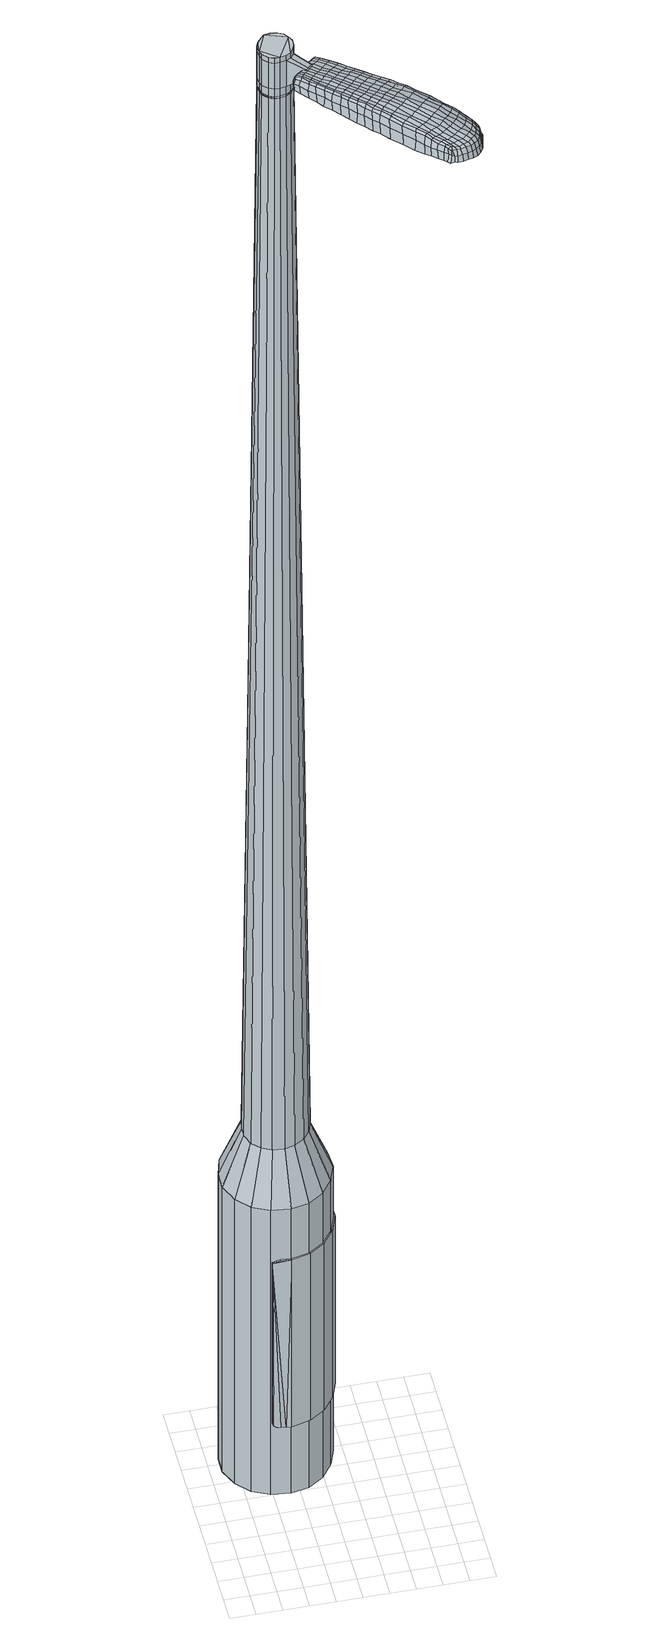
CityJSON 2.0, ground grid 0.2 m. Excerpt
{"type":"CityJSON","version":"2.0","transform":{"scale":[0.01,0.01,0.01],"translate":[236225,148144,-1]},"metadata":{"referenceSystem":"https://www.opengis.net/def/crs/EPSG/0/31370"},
"CityObjects":{
"object1":{"type":"GenericCityObject","attributes":{"cluster":283,"mean_distance_to_centroid":0.177,"new_centroid_x":236225.48,"new_centroid_y":148145.41,"mean_distance_to_camera":11.37,"H1":10.56,"H2":11.65,"Z_final":112.11,"cluster2":-1,"proj_x":236222.28,"proj_y":148148.37,"id_line":53965,"bearing_l":42.71,"distance":4.36,"orientation":"right","G_obj":312.71},"geometry":[{"type":"MultiSurface","lod":"2","boundaries":[[[0,1,2,3]],[[1,4,5,2]],[[4,6,7,5]],[[6,8,9,7]],[[8,10,11,9]],[[10,12,13,11]],[[12,14,15,13]],[[14,16,17,15]],[[16,18,19,17]],[[18,20,21,19]],[[20,22,23,21]],[[22,24,25,23]],[[24,26,27,25]],[[26,28,29,27]],[[28,30,31,29]],[[30,32,33,31]],[[32,34,35,33]],[[34,0,3,35]],[[36,37,38,39]],[[38,40,41,42]],[[41,43,42]],[[42,44,45,46]],[[45,47,46]],[[46,48,49,50]],[[49,51,50]],[[42,46,50,38]],[[50,52,39,38]],[[53,36,39]],[[2,5,7,35]],[[7,9,11,15]],[[11,13,15]],[[15,17,19,23]],[[19,21,23]],[[23,25,27,31]],[[27,29,31]],[[15,23,31,7]],[[31,33,35,7]],[[3,2,35]],[[1,0,54,55]],[[0,34,56,54]],[[34,32,57,56]],[[32,30,58,57]],[[30,28,59,58]],[[28,26,60,59]],[[26,24,61,60]],[[24,22,62,61]],[[22,20,63,62]],[[20,18,64,63]],[[18,16,65,64]],[[16,14,66,65]],[[14,12,67,66]],[[12,10,68,67]],[[10,8,69,68]],[[8,6,70,69]],[[6,4,71,70]],[[4,1,55,71]],[[55,54,72,73]],[[54,56,74,72]],[[56,57,75,74]],[[57,58,76,75]],[[58,59,77,76]],[[59,60,78,77]],[[60,61,79,78]],[[61,62,80,79]],[[62,63,81,80]],[[63,64,82,81]],[[64,65,83,82]],[[65,66,84,83]],[[66,67,85,84]],[[67,68,86,85]],[[68,69,87,86]],[[69,70,88,87]],[[70,71,89,88]],[[71,55,73,89]],[[90,91,92,73]],[[93,94,91,90]],[[95,96,94,93]],[[97,98,96,95]],[[99,100,98,97]],[[101,102,100,99]],[[103,104,102,101]],[[105,106,104,103]],[[107,108,106,105]],[[82,109,108,107]],[[83,110,109,82]],[[111,112,110,83]],[[85,113,112,111]],[[114,115,113,85]],[[116,117,115,114]],[[118,119,117,116]],[[89,120,119,118]],[[73,92,120,89]],[[121,122,123,124]],[[125,121,124,126]],[[127,125,126,128]],[[129,127,128,130]],[[131,129,130,132]],[[133,131,132,134]],[[135,133,134,136]],[[137,135,136,138]],[[139,137,138,140]],[[141,139,140,142]],[[143,141,142,144]],[[145,143,144,146]],[[147,145,146,148]],[[149,147,148,150]],[[151,149,150,152]],[[153,151,152,154]],[[72,90,73]],[[72,74,93,90]],[[74,75,95,93]],[[75,76,97,95]],[[76,77,99,97]],[[77,78,101,99]],[[78,79,103,101]],[[79,80,105,103]],[[80,81,107,105]],[[81,82,107]],[[84,111,83]],[[84,85,111]],[[86,114,85]],[[86,87,116,114]],[[87,88,118,116]],[[88,89,118]],[[155,92,91]],[[156,119,120]],[[156,157,117,119]],[[157,158,115,117]],[[158,113,115]],[[159,112,113]],[[159,110,112]],[[160,108,109]],[[160,161,106,108]],[[161,162,104,106]],[[162,163,102,104]],[[163,164,100,102]],[[164,165,98,100]],[[165,166,96,98]],[[166,167,94,96]],[[167,155,91,94]],[[39,52,153,168]],[[92,155,169,154]],[[53,39,168,122]],[[155,167,123,169]],[[36,53,122,121]],[[167,166,124,123]],[[37,36,121,125]],[[166,165,126,124]],[[38,37,125,127]],[[165,164,128,126]],[[40,38,127,129]],[[164,163,130,128]],[[41,40,129,131]],[[163,162,132,130]],[[43,41,131,133]],[[162,161,134,132]],[[42,43,133,135]],[[161,160,136,134]],[[44,42,135,137]],[[160,109,138,136]],[[45,44,137,139]],[[109,110,140,138]],[[47,45,139,141]],[[110,159,142,140]],[[46,47,141,143]],[[159,113,144,142]],[[48,46,143,145]],[[113,158,146,144]],[[49,48,145,147]],[[158,157,148,146]],[[51,49,147,149]],[[157,156,150,148]],[[50,51,149,151]],[[156,120,152,150]],[[52,50,151,153]],[[120,92,154,152]],[[153,154,170,171]],[[154,169,172,170]],[[169,123,173,172]],[[123,122,174,173]],[[122,168,175,174]],[[168,153,171,175]],[[176,177,178,179]],[[180,176,179,181]],[[176,180,182,183]],[[177,176,183,184]],[[185,186,187,188]],[[189,185,188,190]],[[185,189,191,192]],[[186,185,192,193]],[[194,195,196,197]],[[198,194,197,199]],[[194,198,200,201]],[[195,194,201,202]],[[203,204,205,206]],[[207,203,206,208]],[[203,207,209,210]],[[204,203,210,211]],[[212,213,214,215]],[[216,212,215,217]],[[212,216,218,219]],[[213,212,219,220]],[[221,222,223,224]],[[225,221,224,226]],[[221,225,227,228]],[[222,221,228,229]],[[230,231,232,233]],[[222,230,233,223]],[[230,222,229,234]],[[231,230,234,235]],[[236,237,238,239]],[[231,236,239,232]],[[236,231,235,240]],[[237,236,240,241]],[[242,180,181,243]],[[237,242,243,238]],[[242,237,241,244]],[[180,242,244,182]],[[245,246,247,248]],[[249,245,248,250]],[[245,249,251,252]],[[246,245,252,253]],[[254,255,256,257]],[[246,254,257,247]],[[254,246,253,258]],[[255,254,258,259]],[[260,261,262,263]],[[255,260,263,256]],[[260,255,259,264]],[[261,260,264,265]],[[266,267,268,269]],[[261,266,269,262]],[[266,261,265,270]],[[267,266,270,271]],[[272,177,184,273]],[[267,272,273,268]],[[272,267,271,274]],[[177,272,274,178]],[[275,276,277,278]],[[279,275,278,280]],[[275,279,281,282]],[[276,275,282,283]],[[284,285,286,287]],[[276,284,287,277]],[[284,276,283,288]],[[285,284,288,289]],[[290,291,292,293]],[[285,290,293,286]],[[290,285,289,294]],[[291,290,294,295]],[[296,189,190,297]],[[291,296,297,292]],[[296,291,295,298]],[[189,296,298,191]],[[299,300,301,302]],[[303,299,302,304]],[[299,303,305,306]],[[300,299,306,307]],[[308,309,310,311]],[[300,308,311,301]],[[308,300,307,312]],[[309,308,312,313]],[[314,315,316,317]],[[309,314,317,310]],[[314,309,313,318]],[[315,314,318,319]],[[320,321,322,323]],[[315,320,323,316]],[[320,315,319,324]],[[321,320,324,325]],[[326,186,193,327]],[[321,326,327,322]],[[326,321,325,328]],[[186,326,328,187]],[[329,215,214,330]],[[331,329,330,332]],[[329,331,333,334]],[[215,329,334,217]],[[335,331,332,336]],[[337,335,336,338]],[[335,337,339,340]],[[331,335,340,333]],[[341,337,338,342]],[[343,341,342,344]],[[341,343,345,346]],[[337,341,346,339]],[[347,343,344,348]],[[349,347,348,350]],[[347,349,351,352]],[[343,347,352,345]],[[353,349,350,354]],[[204,353,354,205]],[[353,204,211,355]],[[349,353,355,351]],[[356,357,202,201]],[[358,356,201,200]],[[356,358,359,360]],[[357,356,360,361]],[[362,363,361,360]],[[364,362,360,359]],[[362,364,365,366]],[[363,362,366,367]],[[368,369,367,366]],[[370,368,366,365]],[[368,370,371,372]],[[369,368,372,373]],[[374,375,373,372]],[[376,374,372,371]],[[374,376,209,207]],[[375,374,207,208]],[[377,378,379,380]],[[279,377,380,281]],[[377,279,280,381]],[[378,377,381,382]],[[383,198,199,384]],[[378,383,384,379]],[[383,378,382,385]],[[198,383,385,200]],[[386,387,388,389]],[[225,386,389,227]],[[386,225,226,390]],[[387,386,390,391]],[[392,393,394,395]],[[387,392,395,388]],[[392,387,391,396]],[[393,392,396,397]],[[398,195,202,399]],[[393,398,399,394]],[[398,393,397,400]],[[195,398,400,196]],[[401,402,403,404]],[[183,401,404,184]],[[401,183,182,405]],[[402,401,405,406]],[[407,408,409,410]],[[402,407,410,403]],[[407,402,406,411]],[[408,407,411,412]],[[413,206,205,414]],[[408,413,414,409]],[[413,408,412,415]],[[206,413,415,208]],[[416,417,418,419]],[[188,416,419,190]],[[416,188,187,420]],[[417,416,420,421]],[[422,210,209,423]],[[417,422,423,418]],[[422,417,421,424]],[[210,422,424,211]],[[425,426,427,428]],[[303,425,428,305]],[[425,303,304,429]],[[426,425,429,430]],[[431,216,217,432]],[[426,431,432,427]],[[431,426,430,433]],[[216,431,433,218]],[[434,435,436,437]],[[249,434,437,251]],[[434,249,250,438]],[[435,434,438,439]],[[440,441,442,443]],[[435,440,443,436]],[[440,435,439,444]],[[441,440,444,445]],[[446,213,220,447]],[[441,446,447,442]],[[446,441,445,448]],[[213,446,448,214]],[[449,450,439,438]],[[248,449,438,250]],[[449,248,247,451]],[[450,449,451,452]],[[453,454,445,444]],[[450,453,444,439]],[[453,450,452,455]],[[454,453,455,456]],[[457,330,214,448]],[[454,457,448,445]],[[457,454,456,458]],[[330,457,458,332]],[[459,460,461,462]],[[306,459,462,307]],[[459,306,305,428]],[[460,459,428,427]],[[463,334,333,464]],[[460,463,464,461]],[[463,460,427,432]],[[334,463,432,217]],[[465,466,452,451]],[[257,465,451,247]],[[465,257,256,467]],[[466,465,467,468]],[[469,470,456,455]],[[466,469,455,452]],[[469,466,468,471]],[[470,469,471,472]],[[473,336,332,458]],[[470,473,458,456]],[[473,470,472,474]],[[336,473,474,338]],[[475,476,477,478]],[[312,475,478,313]],[[475,312,307,462]],[[476,475,462,461]],[[479,340,339,480]],[[476,479,480,477]],[[479,476,461,464]],[[340,479,464,333]],[[481,482,468,467]],[[263,481,467,256]],[[481,263,262,483]],[[482,481,483,484]],[[485,486,472,471]],[[482,485,471,468]],[[485,482,484,487]],[[486,485,487,488]],[[489,342,338,474]],[[486,489,474,472]],[[489,486,488,490]],[[342,489,490,344]],[[491,492,493,494]],[[318,491,494,319]],[[491,318,313,478]],[[492,491,478,477]],[[495,346,345,496]],[[492,495,496,493]],[[495,492,477,480]],[[346,495,480,339]],[[497,498,484,483]],[[269,497,483,262]],[[497,269,268,499]],[[498,497,499,500]],[[501,502,488,487]],[[498,501,487,484]],[[501,498,500,503]],[[502,501,503,504]],[[505,348,344,490]],[[502,505,490,488]],[[505,502,504,506]],[[348,505,506,350]],[[507,508,509,510]],[[324,507,510,325]],[[507,324,319,494]],[[508,507,494,493]],[[511,352,351,512]],[[508,511,512,509]],[[511,508,493,496]],[[352,511,496,345]],[[513,514,500,499]],[[273,513,499,268]],[[513,273,184,404]],[[514,513,404,403]],[[515,516,504,503]],[[514,515,503,500]],[[515,514,403,410]],[[516,515,410,409]],[[517,354,350,506]],[[516,517,506,504]],[[517,516,409,414]],[[354,517,414,205]],[[518,519,421,420]],[[328,518,420,187]],[[518,328,325,510]],[[519,518,510,509]],[[520,355,211,424]],[[519,520,424,421]],[[520,519,509,512]],[[355,520,512,351]],[[521,522,382,381]],[[278,521,381,280]],[[521,278,277,523]],[[522,521,523,524]],[[525,358,200,385]],[[522,525,385,382]],[[525,522,524,526]],[[358,525,526,359]],[[527,528,529,530]],[[228,527,530,229]],[[527,228,227,389]],[[528,527,389,388]],[[531,532,533,534]],[[528,531,534,529]],[[531,528,388,395]],[[532,531,395,394]],[[535,357,361,536]],[[532,535,536,533]],[[535,532,394,399]],[[357,535,399,202]],[[537,538,524,523]],[[287,537,523,277]],[[537,287,286,539]],[[538,537,539,540]],[[541,364,359,526]],[[538,541,526,524]],[[541,538,540,542]],[[364,541,542,365]],[[543,544,545,546]],[[234,543,546,235]],[[543,234,229,530]],[[544,543,530,529]],[[547,548,549,550]],[[544,547,550,545]],[[547,544,529,534]],[[548,547,534,533]],[[551,363,367,552]],[[548,551,552,549]],[[551,548,533,536]],[[363,551,536,361]],[[553,554,540,539]],[[293,553,539,286]],[[553,293,292,555]],[[554,553,555,556]],[[557,370,365,542]],[[554,557,542,540]],[[557,554,556,558]],[[370,557,558,371]],[[559,560,561,562]],[[240,559,562,241]],[[559,240,235,546]],[[560,559,546,545]],[[563,564,565,566]],[[560,563,566,561]],[[563,560,545,550]],[[564,563,550,549]],[[567,369,373,568]],[[564,567,568,565]],[[567,564,549,552]],[[369,567,552,367]],[[569,570,556,555]],[[297,569,555,292]],[[569,297,190,419]],[[570,569,419,418]],[[571,376,371,558]],[[570,571,558,556]],[[571,570,418,423]],[[376,571,423,209]],[[572,573,406,405]],[[244,572,405,182]],[[572,244,241,562]],[[573,572,562,561]],[[574,575,412,411]],[[573,574,411,406]],[[574,573,561,566]],[[575,574,566,565]],[[576,375,208,415]],[[575,576,415,412]],[[576,575,565,568]],[[375,576,568,373]],[[577,578,579,580]],[[580,579,581,582]],[[583,581,579,584]],[[584,579,578,585]],[[586,587,588,589]],[[589,588,590,591]],[[592,590,588,593]],[[593,588,587,594]],[[595,596,597,598]],[[598,597,599,600]],[[601,599,597,602]],[[602,597,596,603]],[[604,605,606,607]],[[607,606,608,609]],[[610,608,606,611]],[[611,606,605,612]],[[613,614,615,616]],[[616,615,617,618]],[[619,617,615,620]],[[620,615,614,621]],[[622,623,624,625]],[[625,624,626,627]],[[628,626,624,629]],[[629,624,623,630]],[[631,632,633,634]],[[634,633,623,622]],[[630,623,633,635]],[[635,633,632,636]],[[637,638,639,640]],[[640,639,632,631]],[[636,632,639,641]],[[641,639,638,642]],[[582,581,643,644]],[[644,643,638,637]],[[642,638,643,645]],[[645,643,581,583]],[[646,647,648,649]],[[649,648,650,651]],[[652,650,648,653]],[[653,648,647,654]],[[655,656,657,658]],[[658,657,647,646]],[[654,647,657,659]],[[659,657,656,660]],[[661,662,663,664]],[[664,663,656,655]],[[660,656,663,665]],[[665,663,662,666]],[[667,668,669,670]],[[670,669,662,661]],[[666,662,669,671]],[[671,669,668,672]],[[585,578,673,674]],[[674,673,668,667]],[[672,668,673,675]],[[675,673,578,577]],[[676,677,678,679]],[[679,678,680,681]],[[682,680,678,683]],[[683,678,677,684]],[[685,686,687,688]],[[688,687,677,676]],[[684,677,687,689]],[[689,687,686,690]],[[691,692,693,694]],[[694,693,686,685]],[[690,686,693,695]],[[695,693,692,696]],[[591,590,697,698]],[[698,697,692,691]],[[696,692,697,699]],[[699,697,590,592]],[[700,701,702,703]],[[703,702,704,705]],[[706,704,702,707]],[[707,702,701,708]],[[709,710,711,712]],[[712,711,701,700]],[[708,701,711,713]],[[713,711,710,714]],[[715,716,717,718]],[[718,717,710,709]],[[714,710,717,719]],[[719,717,716,720]],[[721,722,723,724]],[[724,723,716,715]],[[720,716,723,725]],[[725,723,722,726]],[[594,587,727,728]],[[728,727,722,721]],[[726,722,727,729]],[[729,727,587,586]],[[613,616,730,731]],[[731,730,732,733]],[[734,732,730,735]],[[735,730,616,618]],[[733,732,736,737]],[[737,736,738,739]],[[740,738,736,741]],[[741,736,732,734]],[[739,738,742,743]],[[743,742,744,745]],[[746,744,742,747]],[[747,742,738,740]],[[745,744,748,749]],[[749,748,750,751]],[[752,750,748,753]],[[753,748,744,746]],[[751,750,754,755]],[[755,754,605,604]],[[612,605,754,756]],[[756,754,750,752]],[[603,757,758,602]],[[602,758,759,601]],[[760,759,758,761]],[[761,758,757,762]],[[762,763,764,761]],[[761,764,765,760]],[[766,765,764,767]],[[767,764,763,768]],[[768,769,770,767]],[[767,770,771,766]],[[772,771,770,773]],[[773,770,769,774]],[[774,775,776,773]],[[773,776,777,772]],[[610,777,776,608]],[[608,776,775,609]],[[778,779,780,781]],[[781,780,680,682]],[[681,680,780,782]],[[782,780,779,783]],[[600,599,784,785]],[[785,784,779,778]],[[783,779,784,786]],[[786,784,599,601]],[[787,788,789,790]],[[790,789,626,628]],[[627,626,789,791]],[[791,789,788,792]],[[793,794,795,796]],[[796,795,788,787]],[[792,788,795,797]],[[797,795,794,798]],[[603,596,799,800]],[[800,799,794,793]],[[798,794,799,801]],[[801,799,596,595]],[[802,803,804,805]],[[805,804,584,585]],[[583,584,804,806]],[[806,804,803,807]],[[808,809,810,811]],[[811,810,803,802]],[[807,803,810,812]],[[812,810,809,813]],[[604,607,814,815]],[[815,814,809,808]],[[813,809,814,816]],[[816,814,607,609]],[[817,818,819,820]],[[820,819,589,591]],[[586,589,819,821]],[[821,819,818,822]],[[610,611,823,824]],[[824,823,818,817]],[[822,818,823,825]],[[825,823,611,612]],[[826,827,828]],[[828,827,704,706]],[[705,704,827,829]],[[829,827,826,830]],[[618,617,831,832]],[[832,831,826,828]],[[830,826,831,833]],[[833,831,617,619]],[[834,835,650,652]],[[651,650,835,836]],[[836,835,837]],[[838,839,840,841]],[[841,840,835,834]],[[837,835,840,842]],[[842,840,839,843]],[[621,614,844,845]],[[845,844,839,838]],[[843,839,844,846]],[[846,844,614,613]],[[837,847,848,836]],[[836,848,649,651]],[[646,649,848,849]],[[848,847,849]],[[843,850,851,842]],[[842,851,847,837]],[[849,847,851,852]],[[852,851,850,853]],[[613,731,854,846]],[[846,854,850,843]],[[853,850,854,855]],[[855,854,731,733]],[[856,857,858,859]],[[859,858,707,708]],[[706,707,858,828]],[[858,857,828]],[[734,735,860,861]],[[861,860,857,856]],[[828,857,860,832]],[[832,860,735,618]],[[862,863,849]],[[849,863,658,646]],[[655,658,863,864]],[[864,863,862,865]],[[853,866,867,852]],[[852,867,862,849]],[[865,862,867,868]],[[868,867,866,869]],[[733,737,870,855]],[[855,870,866,853]],[[869,866,870,871]],[[871,870,737,739]],[[872,873,874,875]],[[875,874,713,714]],[[708,713,874,859]],[[859,874,873,856]],[[740,741,876,877]],[[877,876,873,872]],[[856,873,876,861]],[[861,876,741,734]],[[865,878,879,864]],[[864,879,664,655]],[[661,664,879,880]],[[880,879,878,881]],[[869,882,883,868]],[[868,883,878,865]],[[881,878,883,884]],[[884,883,882,885]],[[739,743,886,871]],[[871,886,882,869]],[[885,882,886,887]],[[887,886,743,745]],[[888,889,890,891]],[[891,890,719,720]],[[714,719,890,875]],[[875,890,889,872]],[[746,747,892,893]],[[893,892,889,888]],[[872,889,892,877]],[[877,892,747,740]],[[881,894,895,880]],[[880,895,670,661]],[[667,670,895,896]],[[896,895,894,897]],[[885,898,899,884]],[[884,899,894,881]],[[897,894,899,900]],[[900,899,898,901]],[[745,749,902,887]],[[887,902,898,885]],[[901,898,902,903]],[[903,902,749,751]],[[904,905,906,907]],[[907,906,725,726]],[[720,725,906,891]],[[891,906,905,888]],[[752,753,908,909]],[[909,908,905,904]],[[888,905,908,893]],[[893,908,753,746]],[[897,910,911,896]],[[896,911,674,667]],[[585,674,911,805]],[[805,911,910,802]],[[901,912,913,900]],[[900,913,910,897]],[[802,910,913,811]],[[811,913,912,808]],[[751,755,914,903]],[[903,914,912,901]],[[808,912,914,815]],[[815,914,755,604]],[[822,915,916,821]],[[821,916,729,586]],[[726,729,916,907]],[[907,916,915,904]],[[612,756,917,825]],[[825,917,915,822]],[[904,915,917,909]],[[909,917,756,752]],[[783,918,919,782]],[[782,919,679,681]],[[676,679,919,920]],[[920,919,918,921]],[[601,759,922,786]],[[786,922,918,783]],[[921,918,922,923]],[[923,922,759,760]],[[924,925,926,927]],[[927,926,629,630]],[[628,629,926,790]],[[790,926,925,787]],[[928,929,930,931]],[[931,930,925,924]],[[787,925,930,796]],[[796,930,929,793]],[[762,757,932,933]],[[933,932,929,928]],[[793,929,932,800]],[[800,932,757,603]],[[921,934,935,920]],[[920,935,688,676]],[[685,688,935,936]],[[936,935,934,937]],[[760,765,938,923]],[[923,938,934,921]],[[937,934,938,939]],[[939,938,765,766]],[[940,941,942,943]],[[943,942,635,636]],[[630,635,942,927]],[[927,942,941,924]],[[944,945,946,947]],[[947,946,941,940]],[[924,941,946,931]],[[931,946,945,928]],[[768,763,948,949]],[[949,948,945,944]],[[928,945,948,933]],[[933,948,763,762]],[[937,950,951,936]],[[936,951,694,685]],[[691,694,951,952]],[[952,951,950,953]],[[766,771,954,939]],[[939,954,950,937]],[[953,950,954,955]],[[955,954,771,772]],[[956,957,958,959]],[[959,958,641,642]],[[636,641,958,943]],[[943,958,957,940]],[[960,961,962,963]],[[963,962,957,956]],[[940,957,962,947]],[[947,962,961,944]],[[774,769,964,965]],[[965,964,961,960]],[[944,961,964,949]],[[949,964,769,768]],[[953,966,967,952]],[[952,967,698,691]],[[591,698,967,820]],[[820,967,966,817]],[[772,777,968,955]],[[955,968,966,953]],[[817,966,968,824]],[[824,968,777,610]],[[807,969,970,806]],[[806,970,645,583]],[[642,645,970,959]],[[959,970,969,956]],[[813,971,972,812]],[[812,972,969,807]],[[956,969,972,963]],[[963,972,971,960]],[[609,775,973,816]],[[816,973,971,813]],[[960,971,973,965]],[[965,973,775,774]],[[577,580,179,178]],[[580,582,181,179]],[[592,593,192,191]],[[593,594,193,192]],[[595,598,197,196]],[[598,600,199,197]],[[619,620,219,218]],[[620,621,220,219]],[[622,625,224,223]],[[625,627,226,224]],[[631,634,233,232]],[[634,622,223,233]],[[637,640,239,238]],[[640,631,232,239]],[[582,644,243,181]],[[644,637,238,243]],[[652,653,252,251]],[[653,654,253,252]],[[654,659,258,253]],[[659,660,259,258]],[[660,665,264,259]],[[665,666,265,264]],[[666,671,270,265]],[[671,672,271,270]],[[672,675,274,271]],[[675,577,178,274]],[[682,683,282,281]],[[683,684,283,282]],[[684,689,288,283]],[[689,690,289,288]],[[690,695,294,289]],[[695,696,295,294]],[[696,699,298,295]],[[699,592,191,298]],[[700,703,302,301]],[[703,705,304,302]],[[709,712,311,310]],[[712,700,301,311]],[[715,718,317,316]],[[718,709,310,317]],[[721,724,323,322]],[[724,715,316,323]],[[594,728,327,193]],[[728,721,322,327]],[[778,781,380,379]],[[781,682,281,380]],[[600,785,384,199]],[[785,778,379,384]],[[627,791,390,226]],[[791,792,391,390]],[[792,797,396,391]],[[797,798,397,396]],[[798,801,400,397]],[[801,595,196,400]],[[705,829,429,304]],[[829,830,430,429]],[[830,833,433,430]],[[833,619,218,433]],[[834,437,436]],[[834,652,251,437]],[[838,841,443,442]],[[841,834,436,443]],[[621,845,447,220]],[[845,838,442,447]],[[974,975,976,977]],[[978,979,977,976]],[[980,981,982,983]],[[984,985,986,987]],[[975,988,989,976]],[[990,978,976,989]],[[991,980,983,992]],[[993,994,985,984]],[[988,995,996,989]],[[996,997,990,989]],[[998,991,992,999]],[[1000,994,993,1001]],[[995,1002,1003,996]],[[1003,1004,997,996]],[[1005,998,999,1006]],[[1007,1000,1001,1008]],[[1009,1010,1011,1012]],[[1013,1014,1010,1009]],[[1013,1015,1016,1014]],[[1015,1017,1018,1016]],[[1019,1020,1021,1022]],[[1023,1024,1020,1019]],[[1025,1026,1024,1023]],[[1027,1028,1026,1025]],[[1022,1011,1010,1019]],[[1019,1010,1014,1023]],[[1014,1016,1025,1023]],[[1016,1018,1027,1025]],[[983,982,979,978]],[[992,983,978,990]],[[997,999,992,990]],[[1004,1006,999,997]],[[984,987,981,980]],[[993,984,980,991]],[[1001,993,991,998]],[[1008,1001,998,1005]],[[985,1009,1012,986]],[[994,1013,1009,985]],[[1015,1013,994,1000]],[[1017,1015,1000,1007]],[[1029,1030,1031,1032]],[[1031,1033,1034,1035]],[[1031,1035,1036,1037]],[[1031,1037,1032]],[[1038,1029,1032,1039]],[[1040,1039,1032,1041]],[[1042,1041,1032]],[[1043,1031,1030,1044]],[[1045,1043,1044,1046]],[[1047,1045,1046,1048]],[[1049,1047,1048,1050]],[[1051,1049,1050,1052]],[[1052,1053,1054,1055]],[[1052,1055,1056,1057]],[[1052,1057,1058,1059]],[[1058,1060,1061,1062]],[[1058,1062,1063,1064]],[[1058,1064,1059]],[[1052,1059,1051]],[[1065,1066,1030,1029]],[[1067,1068,1033,1031]],[[1069,1070,1042,1032]],[[1066,1071,1044,1030]],[[1072,1067,1031,1043]],[[1071,1073,1046,1044]],[[1074,1072,1043,1045]],[[1073,1075,1048,1046]],[[1076,1074,1045,1047]],[[1075,1077,1050,1048]],[[1078,1076,1047,1049]],[[1077,1079,1052,1050]],[[1080,1078,1049,1051]],[[1079,1081,1053,1052]],[[1082,1083,1060,1058]],[[1084,1080,1051,1059]],[[1054,1053,1081,1085]],[[1055,1054,1085,1086]],[[1056,1055,1086,1087]],[[1057,1056,1087,1088]],[[1058,1057,1088,1082]],[[1089,1065,1029,1038]],[[1090,1089,1038,1039]],[[1091,1090,1039,1040]],[[1092,1091,1040,1041]],[[1070,1092,1041,1042]],[[1034,1033,1068,1093]],[[1061,1060,1083,1094]],[[1035,1034,1093,1095]],[[1036,1035,1095,1096]],[[1037,1036,1096,1097]],[[1032,1037,1097,1069]],[[1062,1061,1094,1098]],[[1063,1062,1098,1099]],[[1064,1063,1099,1100]],[[1059,1064,1100,1084]]]}]}
},
"vertices":[
[79,110,384],[67,102,384],[67,102,96],[79,110,96],[53,99,384],[53,99,96],[38,101,384],[38,101,96],[25,107,384],[25,107,96],[15,118,384],[15,118,96],[9,132,384],[9,132,96],[9,146,384],[9,146,96],[13,161,384],[13,161,96],[22,172,384],[22,172,96],[34,180,384],[34,180,96],[49,183,384],[49,183,96],[63,182,384],[63,182,96],[76,175,384],[76,175,96],[86,164,384],[86,164,96],[92,150,384],[92,150,96],[93,136,384],[93,136,96],[88,122,384],[88,122,96],[64,139,1524],[64,144,1524],[62,148,1524],[60,131,1524],[59,152,1524],[55,154,1524],[45,154,1524],[50,155,1524],[42,151,1524],[39,147,1524],[38,138,1524],[37,143,1524],[39,134,1524],[43,130,1524],[51,128,1524],[47,128,1524],[56,129,1524],[63,135,1524],[68,123,429],[60,118,429],[73,130,429],[76,138,429],[75,147,429],[72,155,429],[66,161,429],[58,165,429],[49,166,429],[41,164,429],[34,160,429],[28,153,429],[26,144,429],[26,136,429],[29,127,429],[35,121,429],[43,117,429],[52,116,429],[60,131,1483],[56,129,1483],[63,135,1483],[64,139,1483],[64,144,1483],[62,148,1483],[59,152,1483],[55,154,1483],[50,155,1483],[45,154,1483],[42,151,1483],[39,147,1483],[37,143,1483],[38,138,1483],[39,134,1483],[43,130,1483],[47,128,1483],[51,128,1483],[59,132,1483],[59,132,1485],[56,129,1485],[62,135,1483],[62,135,1485],[63,139,1483],[63,139,1485],[63,144,1483],[63,144,1485],[61,148,1483],[61,148,1485],[58,151,1483],[58,151,1485],[54,153,1483],[54,153,1485],[50,154,1483],[50,154,1485],[46,153,1483],[46,153,1485],[42,151,1485],[39,147,1485],[38,143,1483],[38,143,1485],[38,138,1485],[40,134,1483],[40,134,1485],[43,131,1483],[43,131,1485],[47,129,1483],[47,129,1485],[51,128,1485],[64,139,1519],[63,135,1519],[63,135,1493],[64,139,1493],[64,144,1519],[64,144,1493],[62,148,1519],[62,148,1493],[59,152,1519],[59,152,1493],[55,154,1519],[55,154,1493],[50,155,1519],[50,155,1493],[45,154,1519],[45,154,1493],[42,151,1519],[42,151,1493],[39,147,1519],[39,147,1493],[37,143,1519],[37,143,1493],[38,138,1519],[38,138,1493],[39,134,1519],[39,134,1493],[43,130,1519],[43,130,1493],[47,128,1519],[47,128,1493],[51,128,1519],[51,128,1493],[56,129,1519],[56,129,1493],[60,131,1485],[47,128,1485],[43,130,1485],[39,134,1485],[37,143,1485],[45,154,1485],[50,155,1485],[55,154,1485],[59,152,1485],[62,148,1485],[64,144,1485],[64,139,1485],[63,135,1485],[60,131,1519],[60,131,1493],[70,115,1513],[70,115,1518],[72,117,1513],[75,120,1513],[75,120,1518],[72,117,1518],[108,50,1519],[104,55,1518],[104,53,1509],[108,48,1510],[114,43,1519],[114,41,1510],[114,45,1526],[109,52,1525],[104,57,1525],[137,76,1519],[132,81,1518],[130,80,1525],[135,75,1525],[143,70,1519],[141,69,1526],[145,70,1510],[139,76,1510],[134,81,1509],[174,10,1519],[171,8,1519],[172,7,1513],[174,9,1513],[176,13,1519],[177,13,1513],[175,15,1524],[173,11,1524],[170,9,1524],[123,64,1530],[118,70,1529],[116,68,1529],[121,62,1530],[130,58,1531],[127,55,1531],[132,60,1530],[126,67,1530],[121,72,1529],[68,124,1512],[67,122,1512],[67,121,1517],[69,123,1517],[71,126,1512],[71,125,1517],[72,125,1506],[69,123,1506],[67,121,1506],[150,7,1519],[147,9,1519],[147,8,1512],[149,6,1512],[152,6,1518],[151,4,1512],[152,7,1522],[150,8,1523],[148,10,1524],[143,13,1519],[139,16,1519],[139,15,1512],[143,11,1512],[144,14,1524],[140,18,1525],[135,20,1519],[130,26,1519],[129,24,1511],[135,19,1511],[136,22,1526],[130,28,1526],[122,35,1519],[122,33,1510],[122,36,1526],[61,107,1513],[66,101,1513],[67,102,1518],[62,108,1517],[58,111,1512],[59,111,1516],[58,110,1506],[61,105,1507],[66,99,1507],[71,95,1514],[76,89,1515],[76,91,1520],[71,97,1519],[71,94,1507],[75,88,1507],[80,84,1515],[85,78,1516],[86,79,1522],[81,85,1521],[80,82,1508],[85,76,1508],[90,72,1517],[95,66,1517],[95,68,1524],[90,74,1523],[90,70,1508],[94,64,1509],[99,61,1518],[100,62,1524],[99,59,1509],[176,31,1519],[174,34,1519],[173,33,1524],[175,30,1523],[178,29,1518],[176,29,1522],[179,29,1512],[178,31,1512],[176,34,1512],[171,37,1519],[168,42,1519],[167,42,1525],[170,37,1524],[173,38,1512],[170,42,1512],[164,47,1519],[159,53,1519],[157,52,1526],[163,46,1526],[166,47,1511],[161,53,1511],[151,61,1519],[149,61,1526],[153,61,1510],[84,127,1513],[89,122,1513],[91,122,1507],[85,127,1507],[79,131,1512],[81,131,1506],[80,130,1516],[83,127,1517],[88,122,1518],[95,117,1514],[100,112,1515],[102,112,1507],[96,117,1507],[93,117,1519],[99,111,1520],[105,106,1515],[111,101,1516],[113,101,1508],[107,107,1508],[104,106,1521],[109,101,1522],[116,96,1517],[121,91,1517],[123,91,1509],[118,96,1508],[114,96,1523],[120,91,1524],[127,86,1518],[129,86,1509],[125,86,1524],[73,119,1519],[71,117,1519],[78,113,1520],[76,111,1520],[80,115,1520],[75,121,1519],[83,108,1522],[81,106,1522],[88,102,1523],[86,100,1523],[90,104,1523],[85,110,1521],[93,97,1524],[91,95,1524],[98,91,1525],[96,89,1525],[101,94,1525],[96,99,1524],[103,86,1526],[101,84,1526],[108,81,1527],[106,78,1527],[111,83,1527],[106,88,1526],[113,75,1528],[111,73,1528],[116,78,1528],[171,13,1527],[168,11,1527],[173,17,1526],[170,20,1527],[168,17,1528],[165,14,1528],[163,21,1529],[160,19,1529],[166,25,1528],[161,30,1530],[158,27,1530],[155,24,1530],[153,32,1531],[151,30,1531],[156,35,1530],[150,42,1531],[147,39,1531],[144,36,1531],[138,48,1531],[136,46,1531],[141,51,1531],[178,26,1518],[178,23,1519],[179,23,1513],[180,27,1513],[177,27,1523],[177,24,1523],[177,18,1519],[178,18,1513],[176,19,1524],[154,5,1518],[156,4,1518],[156,6,1523],[153,6,1523],[154,4,1513],[156,3,1513],[160,4,1519],[164,5,1519],[163,6,1524],[159,6,1523],[160,3,1513],[164,4,1513],[168,6,1519],[167,7,1524],[168,5,1513],[110,53,1528],[111,54,1528],[107,59,1528],[105,58,1527],[116,46,1528],[117,47,1529],[113,56,1529],[116,58,1530],[111,63,1529],[109,61,1528],[119,49,1529],[122,51,1530],[118,60,1530],[114,65,1529],[125,53,1531],[134,75,1528],[132,73,1529],[138,67,1529],[140,68,1528],[129,80,1527],[127,78,1528],[129,70,1529],[136,64,1530],[124,75,1528],[77,132,1512],[76,130,1512],[76,129,1517],[78,130,1517],[79,132,1506],[77,130,1506],[73,128,1512],[74,127,1517],[74,128,1506],[58,114,1512],[59,115,1512],[59,114,1506],[58,112,1506],[59,113,1517],[60,114,1517],[61,116,1512],[63,118,1512],[63,117,1506],[61,115,1506],[62,116,1517],[64,117,1517],[65,120,1512],[65,119,1506],[66,119,1517],[63,109,1519],[64,110,1519],[67,103,1520],[69,104,1520],[65,112,1519],[67,113,1519],[70,106,1520],[72,108,1520],[69,115,1519],[74,110,1520],[81,126,1519],[80,125,1519],[85,120,1520],[87,121,1520],[78,123,1519],[83,118,1520],[72,98,1521],[73,99,1521],[77,92,1522],[78,93,1522],[75,100,1521],[77,102,1521],[80,95,1522],[82,97,1523],[79,104,1522],[84,99,1523],[92,116,1521],[91,114,1521],[96,109,1522],[97,111,1522],[88,112,1521],[93,107,1522],[82,86,1523],[83,87,1523],[86,81,1524],[88,82,1524],[85,89,1523],[87,91,1524],[90,84,1525],[92,85,1525],[89,93,1524],[94,87,1525],[103,105,1523],[101,104,1523],[106,99,1524],[108,100,1524],[98,102,1524],[104,96,1525],[91,75,1525],[93,76,1525],[96,69,1526],[97,71,1526],[94,78,1526],[97,80,1526],[99,72,1527],[102,74,1527],[99,82,1526],[104,76,1527],[113,95,1525],[112,93,1525],[117,88,1526],[118,90,1526],[109,91,1526],[114,86,1527],[101,64,1527],[102,65,1527],[104,67,1527],[106,69,1528],[109,71,1528],[124,85,1527],[122,83,1527],[119,80,1528],[175,29,1525],[175,26,1525],[173,31,1526],[173,29,1526],[174,21,1526],[172,25,1527],[152,8,1525],[154,8,1525],[152,10,1526],[149,11,1525],[158,7,1525],[161,8,1526],[158,11,1527],[155,10,1526],[165,9,1526],[162,12,1527],[170,36,1526],[169,33,1527],[166,40,1527],[165,38,1528],[168,29,1528],[163,34,1529],[146,14,1526],[148,14,1527],[143,18,1528],[141,18,1527],[151,14,1527],[154,15,1528],[149,20,1529],[146,19,1528],[157,17,1528],[152,22,1530],[162,45,1528],[161,43,1529],[156,51,1528],[155,49,1529],[159,39,1529],[153,46,1530],[137,23,1528],[139,23,1528],[133,29,1529],[131,29,1528],[141,24,1529],[145,25,1530],[139,32,1530],[136,30,1530],[148,27,1530],[142,34,1531],[148,60,1529],[147,58,1529],[144,55,1530],[123,37,1528],[125,38,1529],[128,40,1530],[130,41,1530],[133,44,1531],[105,54,1509],[105,56,1518],[110,51,1518],[110,49,1509],[115,45,1519],[115,43,1510],[116,46,1525],[110,53,1525],[106,58,1525],[129,79,1525],[130,79,1518],[135,74,1518],[134,74,1525],[141,68,1519],[140,68,1525],[143,68,1510],[137,74,1509],[132,79,1509],[170,9,1513],[170,9,1519],[172,11,1519],[173,11,1513],[174,15,1519],[175,14,1513],[173,16,1524],[171,13,1524],[169,10,1524],[116,67,1528],[119,69,1528],[124,64,1529],[121,62,1529],[130,57,1529],[127,55,1529],[132,60,1529],[126,66,1529],[121,72,1528],[69,119,1516],[68,120,1512],[70,122,1512],[71,121,1516],[72,124,1512],[73,123,1516],[73,123,1506],[71,121,1506],[69,119,1506],[148,9,1512],[148,11,1519],[151,9,1518],[150,7,1512],[152,8,1518],[152,6,1512],[153,9,1522],[151,10,1523],[149,12,1523],[140,16,1512],[141,18,1519],[145,14,1519],[144,12,1512],[145,15,1524],[141,19,1525],[131,26,1511],[131,27,1519],[136,22,1519],[136,20,1511],[137,23,1525],[131,29,1526],[123,36,1519],[123,34,1510],[124,38,1526],[68,103,1518],[68,102,1513],[63,108,1513],[63,109,1517],[60,112,1512],[61,112,1515],[60,111,1506],[63,107,1506],[68,101,1507],[78,92,1520],[77,90,1514],[73,96,1514],[73,98,1519],[72,95,1507],[77,89,1507],[87,80,1522],[87,79,1516],[82,85,1515],[82,86,1521],[82,83,1508],[86,77,1508],[97,69,1523],[96,68,1517],[91,73,1516],[92,75,1522],[91,71,1508],[96,66,1508],[101,62,1517],[101,64,1524],[100,60,1509],[172,32,1523],[173,32,1519],[175,30,1518],[173,29,1523],[176,28,1518],[175,28,1522],[177,28,1512],[176,30,1512],[174,33,1512],[165,40,1525],[166,41,1519],[170,36,1519],[169,36,1524],[172,36,1512],[168,41,1512],[156,51,1526],[157,51,1519],[163,45,1519],[161,45,1525],[164,45,1511],[159,51,1511],[150,60,1519],[148,59,1526],[152,60,1510],[89,121,1507],[88,121,1513],[83,126,1513],[84,126,1506],[79,129,1512],[80,129,1506],[79,128,1515],[81,125,1517],[87,120,1518],[100,110,1507],[99,110,1514],[93,115,1514],[95,115,1507],[92,115,1519],[97,110,1520],[111,100,1508],[110,100,1516],[104,105,1515],[106,105,1508],[103,105,1521],[108,99,1522],[122,90,1508],[120,89,1517],[115,95,1516],[117,95,1508],[113,94,1522],[118,89,1523],[125,84,1517],[127,84,1509],[124,84,1524],[74,118,1518],[72,116,1518],[78,113,1519],[76,111,1519],[81,115,1519],[76,120,1518],[83,107,1520],[82,105,1520],[89,102,1521],[87,100,1521],[91,104,1521],[86,109,1520],[94,96,1523],[92,94,1523],[99,91,1524],[97,89,1524],[101,93,1524],[96,98,1523],[104,85,1525],[102,84,1525],[109,80,1526],[106,78,1526],[111,82,1526],[106,88,1525],[114,75,1527],[111,73,1527],[116,77,1527],[167,12,1526],[170,14,1526],[171,17,1525],[169,20,1526],[167,17,1526],[164,15,1526],[160,19,1528],[163,22,1528],[165,25,1527],[160,30,1528],[158,27,1529],[155,25,1529],[150,30,1530],[153,32,1530],[155,35,1529],[150,42,1530],[147,39,1530],[144,37,1530],[136,46,1530],[138,48,1530],[141,51,1530],[177,24,1513],[176,24,1518],[176,26,1518],[178,27,1512],[175,27,1523],[175,24,1523],[175,19,1519],[176,19,1513],[174,20,1523],[156,8,1523],[157,7,1518],[154,7,1518],[154,8,1523],[154,6,1512],[156,5,1512],[163,8,1523],[163,7,1519],[160,6,1519],[159,8,1523],[160,5,1513],[164,6,1513],[167,8,1519],[166,9,1524],[167,7,1513],[107,60,1527],[112,54,1527],[111,54,1527],[106,59,1526],[117,47,1527],[118,48,1528],[112,63,1528],[116,58,1528],[114,56,1528],[109,61,1527],[120,49,1528],[122,51,1529],[119,60,1529],[114,65,1528],[125,53,1529],[138,66,1528],[132,72,1527],[133,73,1527],[139,67,1527],[128,78,1526],[127,77,1527],[129,69,1528],[135,63,1528],[124,75,1527],[77,129,1512],[78,129,1512],[78,128,1516],[79,129,1506],[79,128,1506],[75,126,1512],[75,125,1516],[76,126,1506],[60,112,1506],[60,113,1512],[61,112,1516],[61,113,1516],[64,115,1506],[64,116,1512],[62,115,1512],[62,114,1506],[63,114,1516],[65,116,1516],[66,118,1512],[66,117,1506],[67,118,1516],[64,110,1518],[64,109,1518],[69,104,1519],[68,113,1518],[66,111,1518],[71,106,1519],[73,107,1519],[70,114,1518],[75,109,1519],[86,119,1519],[81,124,1518],[81,125,1518],[86,120,1519],[78,122,1518],[83,117,1519],[74,99,1520],[73,98,1520],[78,92,1521],[79,93,1521],[78,102,1520],[76,100,1520],[81,94,1521],[83,96,1521],[80,104,1520],[85,98,1521],[96,109,1521],[91,114,1520],[92,115,1520],[97,109,1521],[88,112,1520],[94,106,1521],[84,87,1522],[83,87,1522],[88,81,1523],[88,82,1523],[87,91,1522],[85,89,1522],[90,83,1523],[92,85,1524],[90,93,1523],[94,87,1524],[106,98,1523],[101,103,1522],[102,104,1522],[107,99,1523],[99,101,1522],[104,96,1523],[93,76,1524],[92,75,1524],[97,70,1525],[98,71,1525],[97,80,1525],[95,78,1524],[100,72,1525],[102,74,1526],[99,82,1525],[104,76,1526],[117,88,1525],[112,93,1524],[113,94,1524],[118,89,1525],[109,90,1524],[114,85,1525],[103,65,1526],[102,64,1526],[107,69,1527],[105,67,1526],[109,71,1527],[122,82,1526],[123,84,1526],[119,80,1526],[174,26,1524],[174,28,1524],[172,31,1525],[172,29,1525],[173,22,1525],[171,25,1525],[152,11,1525],[155,9,1524],[152,10,1524],[150,12,1525],[158,12,1526],[161,9,1525],[158,9,1524],[155,11,1525],[164,10,1525],[161,13,1526],[168,33,1526],[168,35,1526],[165,40,1526],[164,38,1527],[167,29,1526],[162,34,1527],[144,19,1527],[148,15,1526],[146,15,1526],[142,19,1526],[149,21,1528],[154,16,1527],[151,15,1526],[146,20,1527],[157,18,1527],[152,23,1528],[160,42,1527],[161,44,1527],[155,50,1527],[154,49,1528],[158,39,1528],[152,45,1529],[134,30,1528],[139,24,1527],[138,24,1527],[132,30,1527],[139,33,1529],[145,26,1529],[142,25,1528],[136,31,1528],[148,28,1529],[142,34,1530],[146,57,1528],[147,59,1528],[144,54,1529],[126,39,1528],[124,38,1528],[131,42,1529],[128,40,1529],[133,44,1530],[60,111,1508],[65,116,1508],[86,91,1509],[80,86,1509],[100,75,1510],[94,69,1510],[126,45,1512],[119,39,1512],[107,52,1511],[114,58,1511],[138,32,1513],[148,22,1514],[141,16,1514],[132,26,1513],[69,120,1508],[92,96,1509],[106,80,1510],[133,51,1512],[121,65,1511],[145,38,1513],[154,28,1514],[74,125,1508],[97,102,1509],[113,86,1510],[140,58,1512],[128,71,1511],[161,34,1514],[152,44,1513],[79,129,1508],[103,107,1509],[119,92,1510],[147,64,1512],[134,77,1511],[167,40,1514],[159,51,1513],[157,13,1514],[162,10,1514],[156,5,1514],[151,7,1514],[163,18,1514],[167,15,1514],[170,24,1514],[172,20,1514],[176,30,1514],[177,25,1514],[167,8,1515],[171,8,1515],[170,8,1515],[164,6,1515],[170,11,1515],[172,9,1515],[173,14,1515],[173,10,1515],[176,17,1515],[174,11,1515],[92,154,334],[94,150,334],[94,150,165],[88,163,171],[92,154,165],[91,157,165],[90,160,166],[89,162,167],[88,163,169],[91,157,334],[90,160,333],[89,162,332],[88,163,331],[88,163,328],[94,135,165],[94,135,334],[89,121,165],[89,121,334],[80,109,165],[80,109,334],[68,101,165],[68,101,334],[53,97,165],[53,97,334],[49,98,334],[45,98,334],[42,98,333],[40,99,332],[39,99,331],[39,99,328],[49,98,165],[39,99,171],[39,99,169],[40,99,167],[42,98,166],[45,98,165],[89,152,334],[91,149,334],[91,149,165],[89,152,165],[86,162,171],[86,162,328],[91,135,334],[91,135,165],[87,122,334],[87,122,165],[78,111,334],[78,111,165],[67,103,334],[67,103,165],[53,100,334],[53,100,165],[49,101,334],[39,102,328],[39,102,171],[49,101,165],[46,101,334],[43,101,333],[41,101,332],[39,102,331],[88,156,334],[87,158,333],[86,160,332],[86,162,331],[88,156,165],[39,102,169],[87,158,166],[86,160,167],[86,162,169],[41,101,167],[43,101,166],[46,101,165]
]}
